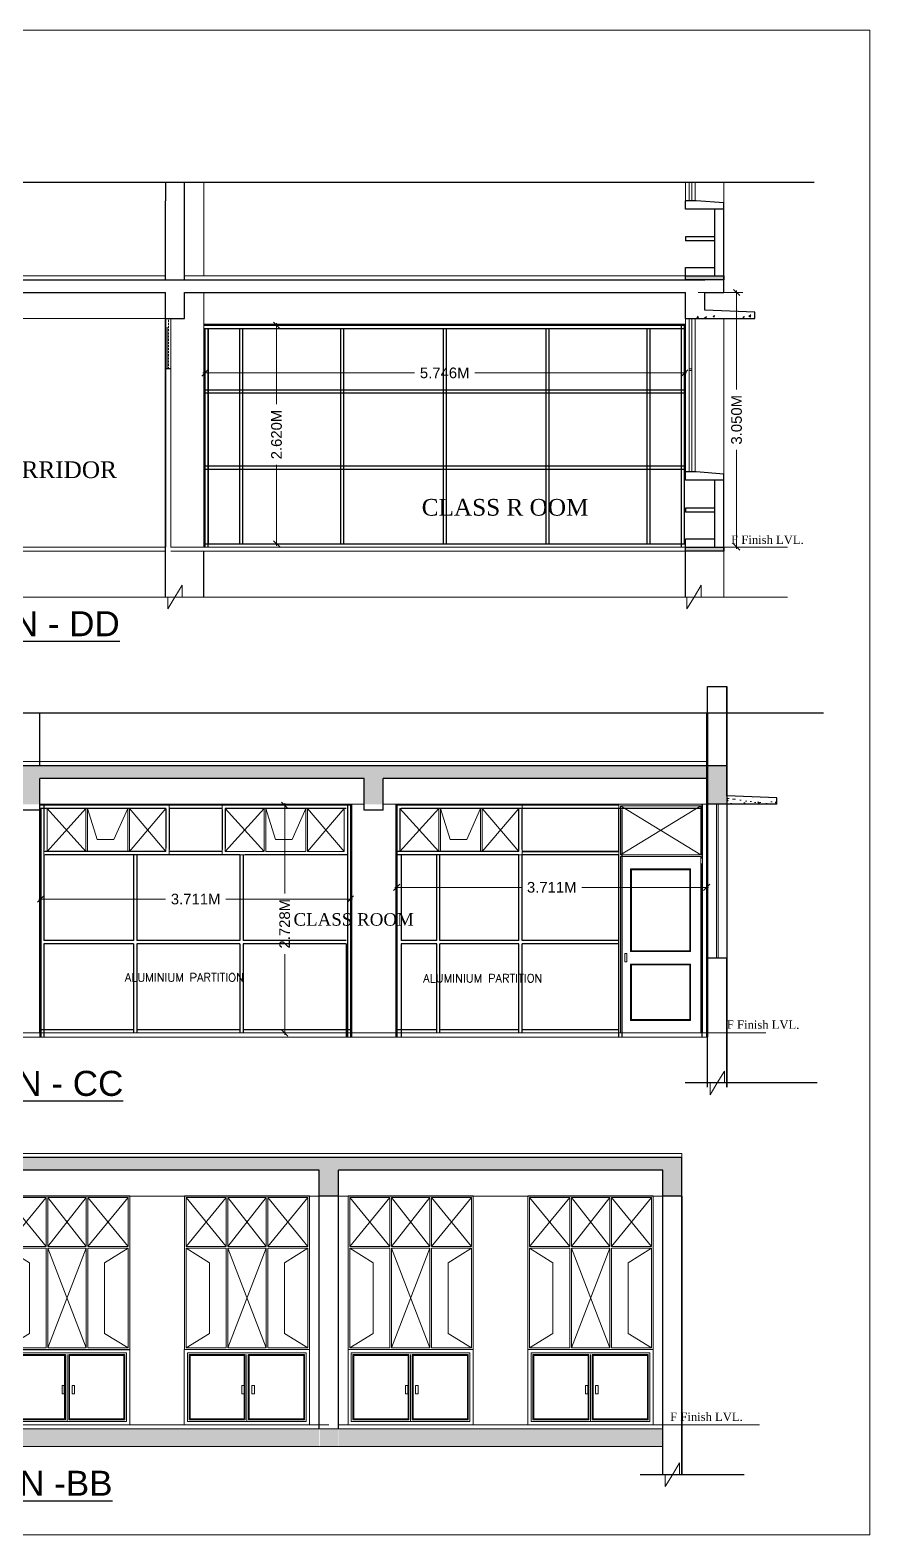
# Model space of a CAD drawing. Header units: metres. Extents: x 1545540 to 2027037, y 435419 to 693806.
# Drawn here: x 1873636 to 1883695, y 472288 to 490317 of the extents above; entities that cross this region are included whole.
import ezdxf

# ---------------------------------------------------------------- set-up
doc = ezdxf.new("R2010")
doc.units = ezdxf.units.M
doc.header["$LTSCALE"] = 1000
doc.header["$PDMODE"] = 35
doc.linetypes.add('DASHED', pattern=[0.75, 0.5, -0.25])
doc.layers.get('Defpoints').update_dxf_attribs({"lineweight": 18})
doc.layers.add('almu. door', color=7, linetype='Continuous', lineweight=13, true_color=0x9ea9ad)
for name, color, linetype, lineweight in [('Aluminium frame', 132, 'Continuous', 25), ('beam l', 10, 'Continuous', 20), ('cb', 253, 'Continuous', 9), ('coloum hatch', 254, 'Continuous', 9), ('Column', 252, 'Continuous', 30), ('dim.1', 6, 'Continuous', 18), ('dimension', 6, 'Continuous', 13), ('elevation', 1, 'Continuous', 13), ('FLOOR FINISH', 10, 'Continuous', 15), ('Hatch', 8, 'Continuous', 13), ('Pool', 140, 'Continuous', 15), ('SLAB', 5, 'Continuous', 30), ('Ventilator', 6, 'DASHED', 18), ('Wall', 7, 'Continuous', 30), ('wall l', 7, 'Continuous', 20), ('Window', 150, 'Continuous', 15), ('Window n door', 150, 'Continuous', 15)]:
    doc.layers.add(name, color=color, linetype=linetype, lineweight=lineweight)
doc.layers.add('text', color=7, linetype='Continuous')
doc.styles.add('dim-stylus bt', font='arial.ttf')
doc.styles.add('L120', font='simplex.shx', dxfattribs={"height": 1})
doc.styles.add('style1', font='')
doc.styles.get('style1').set_extended_font_data('Century Gothic')
doc.dimstyles.new('1      100 (big)', dxfattribs={"dimscale": 75, "dimtxt": 5, "dimasz": 3.5, "dimexe": 1.5, "dimexo": 2, "dimgap": 1, "dimtad": 0, "dimdec": 3, "dimlfac": 0.001, "dimzin": 0, "dimdsep": 46, "dimtxsty": 'dim-stylus bt', "dimblk": 'OBLIQUE', "dimcen": 0, "dimdle": 0.6, "dimclrd": 256, "dimclre": 7, "dimclrt": 256, "dimadec": 0, "dimazin": 0, "dimtfac": 0.7, "dimtdec": 3, "dimtofl": 0, "dimtmove": 1, "dimatfit": 3, "dimldrblk": 'OPEN90', "dimfxl": 0, "dimtolj": 1, "dimtzin": 0, "dimlwd": 15, "dimlwe": 15, "dimarcsym": 0})

# ---------------------------------------------------------------- blocks, each defined once
blk = doc.blocks.new('gjghj')
at = {"layer": 'wall l', "ltscale": 0.05}
for p, q in [((5060.719, -64.222), (5060.719, -64.081)), ((5060.719, -64.081), (5060.804, -64.222)), ((5060.419, -64.222), (5060.719, -64.222)), ((5060.89, -64.364), (5060.804, -64.222)), ((5060.89, -64.222), (5061.19, -64.222)), ((5060.89, -64.222), (5060.89, -64.364))]:
    blk.add_line(p, q, dxfattribs=at)
blk = doc.blocks.new('tytu')
at = {"layer": 'almu. door', "ltscale": 0.05}
for p, q in [((3155.584, -596.056), (3155.584, -595.471)), ((3155.584, -595.471), (3156.544, -595.471)), ((3155.584, -595.471), (3156.544, -596.056)), ((3156.544, -595.471), (3155.584, -596.056)), ((3156.544, -596.056), (3156.544, -595.471)), ((3156.564, -595.451), (3156.564, -597.821)), ((3156.564, -596.056), (3156.564, -595.491)), ((3156.544, -596.056), (3155.584, -596.056)), ((3156.544, -596.076), (3155.584, -596.076)), ((3156.424, -596.226), (3155.704, -596.226)), ((3155.704, -596.226), (3155.714, -596.236)), ((3156.414, -596.236), (3155.714, -596.236)), ((3156.414, -596.236), (3156.424, -596.226)), ((3155.714, -597.206), (3155.704, -597.216)), ((3155.704, -597.216), (3156.424, -597.216)), ((3155.714, -597.206), (3156.414, -597.206)), ((3156.414, -597.206), (3156.424, -597.216)), ((3155.704, -597.366), (3156.424, -597.366)), ((3155.714, -597.376), (3155.704, -597.366)), ((3155.714, -597.376), (3156.414, -597.376)), ((3156.414, -597.376), (3156.424, -597.366)), ((3156.564, -598.19), (3155.564, -598.19)), ((3155.714, -598.031), (3155.704, -598.041)), ((3156.424, -598.041), (3155.704, -598.041)), ((3156.414, -598.031), (3155.714, -598.031)), ((3156.414, -598.031), (3156.424, -598.041))]:
    blk.add_line(p, q, dxfattribs=at)
for points in [[(3156.564, -595.451), (3155.564, -595.451), (3155.564, -598.19)], [(3156.564, -598.19), (3156.564, -596.031)], [(3155.584, -596.076), (3155.584, -598.19)], [(3156.544, -598.19), (3156.544, -596.076)], [(3155.704, -596.226), (3155.704, -597.216)], [(3155.714, -596.236), (3155.714, -597.206)], [(3156.414, -597.206), (3156.414, -596.236)], [(3156.424, -597.216), (3156.424, -596.226)], [(3155.704, -597.366), (3155.704, -598.041)], [(3155.714, -597.376), (3155.714, -598.031)], [(3156.414, -598.031), (3156.414, -597.376)], [(3156.424, -598.041), (3156.424, -597.366)]]:
    blk.add_lwpolyline(points, dxfattribs=at)
blk.add_lwpolyline([(3156.494, -597.241), (3156.469, -597.241), (3156.469, -597.341), (3156.494, -597.341)], close=True, dxfattribs=at)
blk = doc.blocks.new('WS')
at = {"layer": 'Window n door', "ltscale": 0.05}
for p, q in [((4988.993, 75.704), (4989.473, 75.704)), ((4988.993, 75.119), (4988.993, 75.704)), ((4988.993, 75.704), (4989.473, 75.119)), ((4989.473, 75.704), (4988.993, 75.119)), ((4989.473, 75.119), (4989.473, 75.704)), ((4989.493, 75.704), (4989.953, 75.704)), ((4989.493, 75.119), (4989.493, 75.704)), ((4989.493, 75.704), (4989.953, 75.119)), ((4989.953, 75.704), (4989.493, 75.119)), ((4989.953, 75.704), (4989.953, 75.119)), ((4989.973, 75.704), (4990.453, 75.704)), ((4989.973, 75.704), (4989.973, 75.119)), ((4989.973, 75.704), (4990.453, 75.119)), ((4990.453, 75.704), (4989.973, 75.119)), ((4990.453, 75.704), (4990.453, 75.119)), ((4988.993, 75.119), (4989.473, 75.119)), ((4988.993, 75.099), (4989.473, 75.099)), ((4988.993, 73.904), (4988.993, 75.099)), ((4988.993, 75.099), (4989.273, 74.924)), ((4989.473, 73.904), (4989.473, 75.099)), ((4989.493, 75.119), (4989.953, 75.119)), ((4989.493, 75.099), (4989.953, 75.099)), ((4989.493, 73.904), (4989.493, 75.099)), ((4989.493, 75.099), (4989.953, 73.904)), ((4989.953, 75.099), (4989.493, 73.904)), ((4989.953, 75.099), (4989.953, 73.904)), ((4989.973, 75.119), (4990.453, 75.119)), ((4989.973, 75.099), (4990.453, 75.099)), ((4989.973, 75.099), (4989.973, 73.904)), ((4990.453, 75.099), (4990.173, 74.924)), ((4990.453, 75.099), (4990.453, 73.904)), ((4989.273, 74.078), (4989.273, 74.924)), ((4990.173, 74.924), (4990.173, 74.078)), ((4989.273, 74.078), (4988.993, 73.904)), ((4990.173, 74.078), (4990.453, 73.904)), ((4989.473, 73.904), (4988.993, 73.904)), ((4989.953, 73.904), (4989.493, 73.904)), ((4990.453, 73.904), (4989.973, 73.904))]:
    blk.add_line(p, q, dxfattribs=at)
blk.add_lwpolyline([(4988.973, 75.724), (4990.473, 75.724), (4990.473, 73.884), (4988.973, 73.884)], close=True, dxfattribs=at)
blk = doc.blocks.new('cb')
at = {"layer": 'cb', "ltscale": 0.05}
for p, q in [((4993.201, -55.144), (4993.201, -55.914)), ((4993.211, -55.144), (4993.211, -55.924)), ((4993.231, -55.144), (4993.231, -55.944)), ((4993.251, -55.144), (4993.251, -55.924)), ((4993.261, -55.144), (4993.261, -55.914)), ((4993.141, -55.514), (4993.141, -55.614)), ((4993.141, -55.514), (4993.171, -55.514)), ((4993.171, -55.514), (4993.171, -55.614)), ((4993.264, -55.514), (4993.264, -55.614)), ((4993.291, -55.514), (4993.264, -55.514)), ((4993.291, -55.514), (4993.291, -55.614)), ((4993.141, -55.614), (4993.171, -55.614)), ((4993.291, -55.614), (4993.264, -55.614))]:
    blk.add_line(p, q, dxfattribs=at)
for points in [[(4992.48, -55.084), (4993.98, -55.084), (4993.98, -55.984), (4992.48, -55.984)], [(4992.52, -55.124), (4993.941, -55.124), (4993.941, -55.944), (4992.52, -55.944)]]:
    blk.add_lwpolyline(points, close=True, dxfattribs=at)
for points in [[(4993.211, -55.924), (4992.54, -55.924), (4992.54, -55.144), (4993.211, -55.144)], [(4993.201, -55.914), (4992.55, -55.914), (4992.55, -55.154), (4993.201, -55.154)], [(4993.251, -55.144), (4993.921, -55.144), (4993.921, -55.924), (4993.251, -55.924)], [(4993.261, -55.154), (4993.911, -55.154), (4993.911, -55.914), (4993.261, -55.914)]]:
    blk.add_lwpolyline(points, dxfattribs=at)
blk = doc.blocks.new('_Oblique')
at = {"color": 0, "linetype": 'ByBlock', "lineweight": -2}
blk.add_line((-0.5, -0.5), (0.5, 0.5), dxfattribs=at)
blk = doc.blocks.new('*D280')
at = {"layer": 'Defpoints', "color": 0, "ltscale": 50, "transparency": 16777216}
for p in [(1875824, 481030), (1876686, 481030), (1875824, 478302)]:
    blk.add_point(p, dxfattribs=at)
at = {"layer": 'dimension', "color": 7, "lineweight": 15, "ltscale": 50, "transparency": 16777216}
for p, q in [((1875974, 481030), (1876761, 481030)), ((1875974, 478302), (1876761, 478302))]:
    blk.add_line(p, q, dxfattribs=at)
at = {"layer": 'dimension', "lineweight": 15, "ltscale": 50, "transparency": 16777216}
for p, q in [((1876686, 481053), (1876686, 479972)), ((1876686, 478280), (1876686, 479247))]:
    blk.add_line(p, q, dxfattribs=at)
at = {"layer": 'dimension', "lineweight": 15, "ltscale": 50, "transparency": 16777216, "xscale": 75, "yscale": 75, "zscale": 75}
for p, rotation in [((1876686, 481030), 90), ((1876686, 478302), 270)]:
    blk.add_blockref('_Oblique', p, dxfattribs=dict(at, rotation=rotation))
at = {"layer": 'dimension', "ltscale": 50, "transparency": 16777216, "insert": (1876686, 479610), "char_height": 127.5, "attachment_point": 5, "rotation": 90, "style": 'dim-stylus bt'}
blk.add_mtext('\\A1;2.728M', dxfattribs=at)
blk = doc.blocks.new('_Open90')
at = {"color": 0, "linetype": 'ByBlock', "lineweight": -2}
for p, q in [((0, 0), (-1, 0)), ((-0.5, 0.5), (0, 0)), ((0, 0), (-0.5, -0.5))]:
    blk.add_line(p, q, dxfattribs=at)
blk = doc.blocks.new('*D281')
at = {"layer": 'Defpoints', "color": 0, "ltscale": 50, "transparency": 16777216}
for p in [(1873763, 479905), (1873763, 479647), (1877474, 479647)]:
    blk.add_point(p, dxfattribs=at)
at = {"layer": 'dimension', "color": 7, "lineweight": 15, "ltscale": 50, "transparency": 16777216}
for p, q in [((1873763, 479797), (1873763, 479980)), ((1877474, 479797), (1877474, 479980))]:
    blk.add_line(p, q, dxfattribs=at)
at = {"layer": 'dimension', "lineweight": 15, "ltscale": 50, "transparency": 16777216}
for p, q in [((1873741, 479905), (1875257, 479905)), ((1877497, 479905), (1875980, 479905))]:
    blk.add_line(p, q, dxfattribs=at)
at = {"layer": 'dimension', "lineweight": 15, "ltscale": 50, "transparency": 16777216, "xscale": 75, "yscale": 75, "zscale": 75, "rotation": 180}
blk.add_blockref('_Oblique', (1873763, 479905), dxfattribs=at)
at = {"layer": 'dimension', "lineweight": 15, "ltscale": 50, "transparency": 16777216, "xscale": 75, "yscale": 75, "zscale": 75}
blk.add_blockref('_Oblique', (1877474, 479905), dxfattribs=at)
at = {"layer": 'dimension', "ltscale": 50, "transparency": 16777216, "insert": (1875619, 479905), "char_height": 127.5, "attachment_point": 5, "style": 'dim-stylus bt'}
blk.add_mtext('\\A1;3.711M', dxfattribs=at)
blk = doc.blocks.new('*D286')
at = {"layer": 'Defpoints', "color": 0, "ltscale": 50, "transparency": 16777216}
for p in [(1878028, 480109), (1878028, 480046), (1881739, 480109)]:
    blk.add_point(p, dxfattribs=at)
at = {"layer": 'dimension', "lineweight": 15, "ltscale": 50, "transparency": 16777216}
for p, q in [((1878006, 480046), (1879522, 480046)), ((1881762, 480046), (1880245, 480046))]:
    blk.add_line(p, q, dxfattribs=at)
at = {"layer": 'dimension', "color": 7, "lineweight": 15, "ltscale": 50, "transparency": 16777216}
for p, q in [((1878028, 479959), (1878028, 479971)), ((1881739, 479959), (1881739, 479971))]:
    blk.add_line(p, q, dxfattribs=at)
at = {"layer": 'dimension', "lineweight": 15, "ltscale": 50, "transparency": 16777216, "xscale": 75, "yscale": 75, "zscale": 75, "rotation": 180}
blk.add_blockref('_Oblique', (1878028, 480046), dxfattribs=at)
at = {"layer": 'dimension', "lineweight": 15, "ltscale": 50, "transparency": 16777216, "xscale": 75, "yscale": 75, "zscale": 75}
blk.add_blockref('_Oblique', (1881739, 480046), dxfattribs=at)
at = {"layer": 'dimension', "ltscale": 50, "transparency": 16777216, "insert": (1879884, 480046), "char_height": 127.5, "attachment_point": 5, "style": 'dim-stylus bt'}
blk.add_mtext('\\A1;3.711M', dxfattribs=at)
blk = doc.blocks.new('*D273')
at = {"layer": 'Defpoints', "color": 0, "ltscale": 50, "transparency": 16777216}
for p in [(1876588, 486781), (1877421, 486781), (1877354, 484162)]:
    blk.add_point(p, dxfattribs=at)
at = {"layer": 'dimension', "lineweight": 15, "ltscale": 50, "transparency": 16777216}
for p, q in [((1876588, 486804), (1876588, 485834)), ((1876588, 484139), (1876588, 485109))]:
    blk.add_line(p, q, dxfattribs=at)
at = {"layer": 'dimension', "color": 7, "lineweight": 15, "ltscale": 50, "transparency": 16777216}
for p, q in [((1877271, 486781), (1876513, 486781)), ((1877204, 484162), (1876513, 484162))]:
    blk.add_line(p, q, dxfattribs=at)
at = {"layer": 'dimension', "lineweight": 15, "ltscale": 50, "transparency": 16777216, "xscale": 75, "yscale": 75, "zscale": 75}
for p, rotation in [((1876588, 486781), 90), ((1876588, 484162), 270)]:
    blk.add_blockref('_Oblique', p, dxfattribs=dict(at, rotation=rotation))
at = {"layer": 'dimension', "ltscale": 50, "transparency": 16777216, "insert": (1876588, 485471), "char_height": 127.5, "attachment_point": 5, "rotation": 90, "style": 'dim-stylus bt'}
blk.add_mtext('\\A1;2.620M', dxfattribs=at)
blk = doc.blocks.new('*D276')
at = {"layer": 'Defpoints', "color": 0, "ltscale": 50, "transparency": 16777216}
for p in [(1875729, 486743), (1881475, 486743), (1875729, 486209)]:
    blk.add_point(p, dxfattribs=at)
at = {"layer": 'dimension', "color": 7, "lineweight": 15, "ltscale": 50, "transparency": 16777216}
for p, q in [((1875729, 486593), (1875729, 486134)), ((1881475, 486593), (1881475, 486134))]:
    blk.add_line(p, q, dxfattribs=at)
at = {"layer": 'dimension', "lineweight": 15, "ltscale": 50, "transparency": 16777216}
for p, q in [((1875706, 486209), (1878240, 486209)), ((1881497, 486209), (1878963, 486209))]:
    blk.add_line(p, q, dxfattribs=at)
at = {"layer": 'dimension', "lineweight": 15, "ltscale": 50, "transparency": 16777216, "xscale": 75, "yscale": 75, "zscale": 75, "rotation": 180}
blk.add_blockref('_Oblique', (1875729, 486209), dxfattribs=at)
at = {"layer": 'dimension', "lineweight": 15, "ltscale": 50, "transparency": 16777216, "xscale": 75, "yscale": 75, "zscale": 75}
blk.add_blockref('_Oblique', (1881475, 486209), dxfattribs=at)
at = {"layer": 'dimension', "ltscale": 50, "transparency": 16777216, "insert": (1878602, 486209), "char_height": 127.5, "attachment_point": 5, "style": 'dim-stylus bt'}
blk.add_mtext('\\A1;5.746M', dxfattribs=at)
blk = doc.blocks.new('*D277')
at = {"layer": 'Defpoints', "color": 0, "ltscale": 50, "transparency": 16777216}
for p in [(1881487, 487173), (1881487, 484123), (1882098, 484123)]:
    blk.add_point(p, dxfattribs=at)
at = {"layer": 'dimension', "color": 7, "lineweight": 15, "ltscale": 50, "transparency": 16777216}
for p, q in [((1881637, 487173), (1882173, 487173)), ((1881637, 484123), (1882173, 484123))]:
    blk.add_line(p, q, dxfattribs=at)
at = {"layer": 'dimension', "lineweight": 15, "ltscale": 50, "transparency": 16777216}
for p, q in [((1882098, 487196), (1882098, 486010)), ((1882098, 484101), (1882098, 485287))]:
    blk.add_line(p, q, dxfattribs=at)
at = {"layer": 'dimension', "lineweight": 15, "ltscale": 50, "transparency": 16777216, "xscale": 75, "yscale": 75, "zscale": 75}
for p, rotation in [((1882098, 487173), 90), ((1882098, 484123), 270)]:
    blk.add_blockref('_Oblique', p, dxfattribs=dict(at, rotation=rotation))
at = {"layer": 'dimension', "ltscale": 50, "transparency": 16777216, "insert": (1882098, 485648), "char_height": 127.5, "attachment_point": 5, "rotation": 90, "style": 'dim-stylus bt'}
blk.add_mtext('\\A1;3.050M', dxfattribs=at)
blk = doc.blocks.new('jtyjty')
at = {"layer": 'Ventilator'}
for p, q in [((4991.293, 71.28), (4991.757, 71.28)), ((4991.293, 70.763), (4991.293, 71.28)), ((4991.757, 71.28), (4991.293, 70.763)), ((4991.757, 70.763), (4991.293, 71.28)), ((4991.757, 70.763), (4991.757, 71.28)), ((4991.777, 71.28), (4992.259, 71.28)), ((4991.777, 70.763), (4991.777, 71.28)), ((4991.777, 71.28), (4991.894, 70.908)), ((4992.259, 71.28), (4992.094, 70.908)), ((4992.259, 71.28), (4992.259, 70.763)), ((4992.279, 71.28), (4992.717, 71.28)), ((4992.279, 71.28), (4992.279, 70.763)), ((4992.279, 71.28), (4992.717, 70.763)), ((4992.717, 71.28), (4992.279, 70.763)), ((4992.717, 71.28), (4992.717, 70.763)), ((4992.094, 70.908), (4991.894, 70.908)), ((4991.757, 70.763), (4991.293, 70.763)), ((4992.259, 70.763), (4991.777, 70.763)), ((4992.717, 70.763), (4992.279, 70.763))]:
    blk.add_line(p, q, dxfattribs=at)
blk.add_lwpolyline([(4991.753, 70.725), (4991.255, 70.725), (4991.255, 71.318), (4992.755, 71.318), (4992.755, 70.725)], close=True, dxfattribs=at)

msp = doc.modelspace()

# ---------------------------------------------------------------- hatches: boundary and pattern name
at = {"layer": 'Hatch', "ltscale": 0.05}
h = msp.add_hatch(dxfattribs=at)
h.set_pattern_fill('AR-CONC', color=256, scale=30, style=0)
h.set_pattern_definition([(130, (5952236.23, 469679.38), (-215.178055, -18.8256405), [22.5, -247.5]), (185, (5952236.23, 469679.38), (41.6254, 225.65764), [18, -198]), (79.5486, (5952218.3, 469677.81), (-173.552815, 206.831863), [19.122057, -210.342634]), (133.8158, (5952236.23, 469739.38), (-320.172315, -49.655704), [33.75, -371.25]), (83.3644, (5952209.55, 469735.25), (-280.398812, 292.235361), [28.683086, -315.5139]), (188.8158, (5952236.23, 469739.4), (-280.398584, 292.23558), [27, -297]), (159, (5952206.23, 469724.38), (-179.072116, -120.785667), [22.5, -247.5]), (214, (5952206.23, 469724.38), (-72.9946, 217.545014), [18, -198]), (108.5486, (5952191.3, 469714.32), (-252.066789, 96.759149), [19.122057, -210.342634]), (142.5, (5952236.23, 469679.38), (-3.6479566, 99.8681561), [0, -195.6, 0, -201, 0, -198.75]), (172.5, (5952236.23, 469679.38), (-78.9208612, 118.3235136), [0, -114.6, 0, -191.1, 0, -75.75]), (212.5, (5952303.13, 469679.38), (-160.1467309, -6.7664615), [0, -75, 0, -234, 0, -310.5]), (222.5, (5952333.13, 469679.38), (-174.955851, 30.0314947), [0, -97.5, 0, -155.4, 0, -220.5])])
h.paths.add_polyline_path([(1881981.3859, 481502.0266), (1881981.3859, 481042.0266), (1881751.3859, 481042.0266), (1881751.3859, 481352.0266), (1877866.3859, 481352.0266), (1877866.3859, 481042.0266), (1877636.3859, 481042.0266), (1877636.3859, 481352.0266), (1873751.3859, 481352.0266), (1873751.3859, 481042.0266), (1873521.3859, 481042.0266), (1873521.3859, 481352.0266), (1869636.3859, 481352.0266), (1869636.3859, 481042.0266), (1869406.3859, 481042.0266), (1869406.3859, 481352.0266), (1865522.2841, 481352.0266), (1865522.2841, 481042.0266), (1865292.2841, 481042.0266), (1865292.2841, 481502.0266)])
h = msp.add_hatch(dxfattribs=at)
h.set_pattern_fill('AR-CONC', color=256, scale=30, style=0)
h.set_pattern_definition([(130, (6744079.14, 769772.97), (-215.178055, -18.8256405), [22.5, -247.5]), (185, (6744079.14, 769772.97), (41.6254, 225.65764), [18, -198]), (79.5486, (6744061.21, 769771.4), (-173.5528145, 206.831863), [19.122057, -210.342634]), (133.8158, (6744079.14, 769832.97), (-320.172315, -49.655704), [33.75, -371.25]), (83.3644, (6744052.46, 769828.84), (-280.398812, 292.235361), [28.683086, -315.5139]), (188.8158, (6744079.14, 769832.97), (-280.398584, 292.23558), [27, -297]), (159, (6744049.14, 769817.97), (-179.0721156, -120.785667), [22.5, -247.5]), (214, (6744049.14, 769817.97), (-72.9946, 217.545014), [18, -198]), (108.5486, (6744034.22, 769807.9), (-252.066789, 96.759149), [19.122057, -210.342634]), (142.5, (6744079.14, 769772.97), (-3.6479566, 99.8681561), [0, -195.6, 0, -201, 0, -198.75]), (172.5, (6744079.14, 769772.97), (-78.9208612, 118.3235136), [0, -114.6, 0, -191.1, 0, -75.75]), (212.5, (6744146.04, 769772.97), (-160.1467309, -6.7664615), [0, -75, 0, -234, 0, -310.5]), (222.5, (6744176.04, 769772.97), (-174.955851, 30.0314947), [0, -97.5, 0, -155.4, 0, -220.5])])
edge = h.paths.add_edge_path()
edge.add_line((1882581.3859, 481117.1675), (1881981.3859, 481142.1674))
edge.add_line((1882581.3859, 481042.1675), (1882581.3859, 481117.1675))
edge.add_line((1882581.3859, 481042.1674), (1881981.3859, 481042.1674))
h = msp.add_hatch(dxfattribs=at)
h.set_pattern_fill('AR-CONC', color=256, scale=30, style=0)
h.set_pattern_definition([(130, (4924594.56, 1059853.86), (-215.178055, -18.82564), [22.5, -247.5]), (185, (4924594.56, 1059853.86), (41.6254, 225.65764), [18, -198]), (79.5486, (4924576.62, 1059852.3), (-173.552815, 206.831863), [19.122057, -210.342634]), (133.8158, (4924594.56, 1059913.86), (-320.172315, -49.655704), [33.75, -371.25]), (83.3644, (4924567.87, 1059909.73), (-280.398812, 292.23536), [28.683086, -315.5139]), (188.8158, (4924594.56, 1059913.86), (-280.398584, 292.23558), [27, -297]), (159, (4924564.56, 1059898.86), (-179.072116, -120.785667), [22.5, -247.5]), (214, (4924564.56, 1059898.86), (-72.9946, 217.545014), [18, -198]), (108.5486, (4924549.63, 1059888.8), (-252.066789, 96.759149), [19.122057, -210.342634]), (142.5, (4924594.555, 1059853.86), (-3.6479566, 99.8681561), [0, -195.6, 0, -201, 0, -198.75]), (172.5, (4924594.56, 1059853.86), (-78.9208612, 118.3235136), [0, -114.6, 0, -191.1, 0, -75.75]), (212.5, (4924661.455, 1059853.86), (-160.1467309, -6.7664615), [0, -75, 0, -234, 0, -310.5]), (222.5, (4924691.46, 1059853.86), (-174.955851, 30.031495), [0, -97.5, 0, -155.4, 0, -220.5])])
h.paths.add_polyline_path([(1873214.3371, 476658.0592), (1873214.3371, 476348.0592), (1872984.3371, 476348.0592), (1872984.3371, 476658.0592), (1869099.3371, 476658.0592), (1869099.3371, 476348.0592), (1868869.3371, 476348.0592), (1868869.3371, 476658.0592), (1864985.2353, 476658.0592), (1864985.2353, 476348.0592), (1864755.2353, 476348.0592), (1864755.2353, 476808.0592), (1881444.3371, 476808.0592), (1881444.3371, 476348.0592), (1881214.3371, 476348.0592), (1881214.3371, 476658.0592), (1877329.3371, 476658.0592), (1877329.3371, 476348.0592), (1877099.3371, 476348.0592), (1877099.3371, 476658.0592)])
at = {"layer": 'Wall', "ltscale": 0.05}
for points in [[(1881486.8533, 487323.1389), (1881486.8533, 487373.1389), (1881946.8533, 487373.1389), (1881946.8533, 487323.1389)], [(1881486.8533, 484073.4173), (1881486.8533, 484123.4173), (1881946.8533, 484123.4173), (1881946.8533, 484073.4173)]]:
    msp.add_hatch(color=256, dxfattribs=at).paths.add_polyline_path(points)
at = {"layer": 'wall l', "ltscale": 0.05}
h = msp.add_hatch(dxfattribs=at)
h.set_pattern_fill('EARTH', color=256, scale=750, angle=45, style=0)
h.set_pattern_definition([(135, (5994456.18, 553083.39), (-3e-14, 265.165043), [187.5, -187.5]), (135, (5994505.9, 553133.1), (-3e-14, 265.165043), [187.5, -187.5]), (135, (5994555.61, 553182.83), (-3e-14, 265.165043), [187.5, -187.5]), (45, (5994555.61, 553215.97), (265.165043, 6e-14), [187.5, -187.5]), (45, (5994505.9, 553265.69), (265.165043, 6e-14), [187.5, -187.5]), (45, (5994456.18, 553315.4), (265.165043, 6e-14), [187.5, -187.5])])
h.paths.add_polyline_path([(1872995.2654, 473558.408), (1873214.3371, 473558.408), (1873214.3371, 473344.9818), (1872995.2654, 473344.9818)])
h.paths.add_polyline_path([(1877107.5395, 473558.408), (1877331.0278, 473558.408), (1877331.0278, 473341.5299), (1877107.5395, 473341.5299)])
h.paths.add_polyline_path([(1872984.3371, 473558.408), (1872984.3371, 473344.2038), (1864985.2353, 473344.2038), (1864985.2353, 473558.408)])
h.paths.add_polyline_path([(1877099.3371, 473558.408), (1877099.3371, 473344.2038), (1873214.3371, 473344.2038), (1873214.3371, 473558.408)])
h.paths.add_polyline_path([(1881214.3371, 473558.408), (1881214.3371, 473344.2038), (1877329.3371, 473344.2038), (1877329.3371, 473558.408)])

# ---------------------------------------------------------------- linework, layer by layer
at = {"layer": 'Aluminium frame', "ltscale": 0.05}
for p, q in [((1883027.3408, 488492.4484), (1864602.5919, 488492.4484)), ((1875716.8533, 486743.0389), (1881486.8533, 486743.0389)), ((1875728.8533, 486743.0389), (1875728.8533, 484123.4173)), ((1875766.9533, 486743.0389), (1875766.9533, 484123.4173)), ((1875767.1334, 486743.0389), (1875767.1334, 484161.5173)), ((1876143.8533, 486743.0389), (1876143.8533, 484161.5173)), ((1876181.8533, 486743.0389), (1876181.8533, 484161.5173)), ((1877353.8533, 486743.0389), (1877353.8533, 484161.5173)), ((1877391.8533, 486743.0389), (1877391.8533, 484161.5173)), ((1878582.8533, 486743.0389), (1878582.8533, 484161.5173)), ((1878620.8533, 486743.0389), (1878620.8533, 484161.5173)), ((1879811.8533, 486743.0389), (1879811.8533, 484161.5173)), ((1879849.8533, 486743.0389), (1879849.8533, 484161.5173)), ((1881021.8533, 486743.0389), (1881021.8533, 484161.5173)), ((1881059.8533, 486743.0389), (1881059.8533, 484161.5173)), ((1881436.7533, 484123.4173), (1881436.7533, 486781.1389)), ((1881474.8533, 484161.5173), (1881474.8533, 486781.1389)), ((1875728.8533, 486008.6173), (1881486.8533, 486008.6173)), ((1875728.8533, 485970.4173), (1881486.8533, 485970.4173)), ((1875728.8533, 485094.6173), (1881486.8533, 485094.6173)), ((1875728.8533, 485056.4173), (1881486.8533, 485056.4173)), ((1875728.8533, 484161.5173), (1881486.8533, 484161.5173)), ((1873801.3859, 481042.0266), (1873801.3859, 480500.5266)), ((1878017.3859, 481042.0266), (1878017.3859, 480500.5266)), ((1880687.8859, 481030.0266), (1879528.3859, 481030.0266)), ((1881687.8859, 480393.5266), (1881687.8859, 481042.0266)), ((1875263.3859, 480992.0266), (1873751.3859, 480992.0266)), ((1875263.3859, 480992.0266), (1875263.3859, 480514.0266)), ((1875936.3859, 480992.0266), (1875301.3859, 480992.0266)), ((1875301.3859, 480992.0266), (1875301.3859, 480500.5266)), ((1875936.3859, 480978.5266), (1875936.3859, 480500.5266)), ((1877422.8859, 480992.0266), (1875974.3859, 480992.0266)), ((1875974.3859, 480992.0266), (1875974.3859, 480514.0266)), ((1877436.3859, 480978.5266), (1877436.3859, 480500.5266)), ((1877486.3859, 480978.5266), (1877485.3859, 480978.5266)), ((1878017.3859, 480978.5266), (1878016.3859, 480978.5266)), ((1878066.3859, 480978.5266), (1878066.3859, 480500.5266)), ((1879528.3859, 480992.0266), (1878079.8859, 480992.0266)), ((1879490.3859, 480500.5266), (1879490.3859, 480978.5266)), ((1880687.8859, 480992.0266), (1879528.3859, 480992.0266)), ((1879528.3859, 480500.5266), (1879528.3859, 480978.5266)), ((1881687.8859, 480992.0266), (1880687.8859, 480992.0266)), ((1880687.8859, 480475.0266), (1880687.8859, 480992.0266)), ((1880725.8859, 480330.0266), (1880725.8859, 480978.5266)), ((1875263.3859, 480475.0266), (1873801.3859, 480475.0266)), ((1875747.386, 480475.0266), (1875301.3859, 480475.0266)), ((1875747.3859, 480475.0266), (1875301.3859, 480475.0266)), ((1875936.3859, 480475.0266), (1875301.3859, 480475.0266)), ((1879490.3859, 480475.0266), (1878016.3859, 480475.0266)), ((1879490.3859, 480475.0266), (1878016.3859, 480475.0266)), ((1879490.3859, 480475.0266), (1878079.895, 480475.0266)), ((1880687.8859, 480475.0266), (1879528.3859, 480475.0266)), ((1879528.3859, 480475.0266), (1880687.8859, 480475.0266)), ((1879528.3859, 480475.0266), (1880687.8859, 480475.0266)), ((1873801.3859, 480437.0266), (1873801.3859, 479407.701)), ((1874875.8859, 480437.0266), (1873814.8859, 480437.0266)), ((1875332.2841, 480437.0266), (1873814.8859, 480437.0266)), ((1874875.8859, 480437.0266), (1873814.8859, 480437.0266)), ((1874875.8859, 480437.0266), (1874875.8859, 479407.701)), ((1874913.8859, 480437.0266), (1874913.8859, 479407.701)), ((1876149.3859, 480437.0266), (1874939.3859, 480437.0266)), ((1876149.3859, 480437.0266), (1874939.3859, 480437.0266)), ((1876149.3859, 480437.0266), (1876149.3859, 479407.701)), ((1876187.3859, 480437.0266), (1876187.3859, 479407.701)), ((1877436.3859, 480437.0266), (1876212.8859, 480437.0266)), ((1877436.3859, 480437.0266), (1876212.8859, 480437.0266)), ((1877436.3859, 480437.0266), (1877436.3859, 479433.251)), ((1877486.3859, 480417.0266), (1877485.3859, 480417.0266)), ((1878017.3859, 480460.5266), (1878016.3859, 480460.5266)), ((1879490.3859, 480437.0266), (1878016.3859, 480437.0266)), ((1878017.3859, 480397.0266), (1878016.3859, 480397.0266)), ((1878079.8859, 480437.0266), (1878079.8859, 479407.701)), ((1878506.3859, 480437.0266), (1878079.8859, 480437.0266)), ((1878506.3859, 479407.701), (1878506.3859, 480437.0266)), ((1878544.3859, 479407.701), (1878544.3859, 480437.0266)), ((1879490.3859, 479407.701), (1879490.3859, 480437.0266)), ((1879490.3859, 479407.701), (1879490.3859, 480437.0266)), ((1879528.3859, 479407.701), (1879528.3859, 480437.0266)), ((1879528.3859, 479407.701), (1879528.3859, 480437.0266)), ((1880687.8859, 480437.0266), (1879528.3859, 480437.0266)), ((1880687.8859, 478252.3754), (1880687.8859, 480437.0266)), ((1880687.895, 480413.5266), (1880687.8859, 480413.5266)), ((1880725.8859, 478252.3754), (1880725.8859, 480330.0266)), ((1881687.8859, 478252.3754), (1881687.8859, 480330.0266)), ((1874875.8859, 479407.701), (1873801.3859, 479407.701)), ((1876149.3859, 479407.701), (1874913.8859, 479407.701)), ((1877422.8859, 479407.701), (1876187.3859, 479407.701)), ((1878506.3859, 479407.701), (1878079.8859, 479407.701)), ((1879490.3859, 479407.701), (1878544.3859, 479407.701)), ((1880687.8859, 479407.701), (1879528.3859, 479407.701)), ((1874875.8859, 479369.701), (1873801.3859, 479369.701)), ((1873801.3859, 479369.701), (1873801.3859, 478252.3754)), ((1874875.8859, 479369.751), (1874875.8859, 478302.3754)), ((1876149.3859, 479369.751), (1874913.8859, 479369.751)), ((1874913.8859, 479369.751), (1874913.8859, 478302.3754)), ((1876149.3859, 479369.751), (1876149.3859, 478302.3754)), ((1877422.8859, 479369.751), (1876187.3859, 479369.751)), ((1876187.3859, 479369.751), (1876187.3859, 478302.3754)), ((1877422.8859, 479369.751), (1877422.8859, 478252.3754)), ((1878506.3859, 479369.701), (1878079.8859, 479369.701)), ((1878079.8859, 479369.651), (1878079.8859, 478252.3754)), ((1878506.3859, 478302.3754), (1878506.3859, 479369.651)), ((1879490.3859, 479369.701), (1878544.3859, 479369.701)), ((1878544.3859, 478302.3754), (1878544.3859, 479369.701)), ((1879490.3859, 478302.3754), (1879490.3859, 479369.701)), ((1880687.8859, 479369.701), (1879528.3859, 479369.701)), ((1879528.3859, 478302.3754), (1879528.3859, 479369.701)), ((1874875.8859, 478340.3754), (1873751.3859, 478340.3754)), ((1876149.3859, 478340.3754), (1874913.8859, 478340.3754)), ((1877486.3859, 478340.3754), (1876187.3859, 478340.3754)), ((1878506.3859, 478340.3754), (1878016.3859, 478340.3754)), ((1879490.3859, 478340.3754), (1878544.3859, 478340.3754)), ((1880687.8859, 478340.3754), (1879528.3859, 478340.3754))]:
    msp.add_line(p, q, dxfattribs=at)
at = {"layer": 'beam l', "ltscale": 0.05}
for p, q in [((1877636.3859, 481042.0266), (1873751.3859, 481042.0266)), ((1877486.3859, 481030.0266), (1873751.3859, 481030.0266)), ((1881751.3859, 481042.0266), (1877866.3859, 481042.0266)), ((1877099.3371, 476348.0592), (1873214.3371, 476348.0592)), ((1881214.3371, 476348.0592), (1877329.3371, 476348.0592))]:
    msp.add_line(p, q, dxfattribs=at)
at = {"layer": 'coloum hatch', "ltscale": 0.05}
for p, q in [((1875716.8533, 487373.1389), (1875716.8533, 488492.4484)), ((1881946.8533, 487323.1389), (1881946.8533, 488492.4484)), ((1875716.8533, 487173.1389), (1875716.8533, 484123.4173)), ((1881946.8533, 483523.0458), (1881946.8533, 486863.1389)), ((1877099.3371, 476858.0592), (1877099.3371, 476858.0799)), ((1877099.3371, 476808.0592), (1877099.3371, 476809.3296))]:
    msp.add_line(p, q, dxfattribs=at)
at = {"layer": 'Column', "ltscale": 0.05}
for p, q in [((1875716.8533, 487322.5821), (1875716.8533, 487323.1389)), ((1873751.3859, 481502.0266), (1873751.3859, 482134.2492)), ((1877486.3859, 478302.3754), (1877486.3859, 481042.0266)), ((1873751.3859, 478302.3754), (1873751.3859, 480972.0266))]:
    msp.add_line(p, q, dxfattribs=at)
at = {"layer": 'Defpoints', "ltscale": 0.05}
msp.add_lwpolyline([(1862619.8531, 490316.8025), (1883694.8719, 490316.8025), (1883694.8719, 472287.7581), (1862619.8531, 472287.7581)], close=True, dxfattribs=at)
at = {"layer": 'dim.1', "ltscale": 0.05}
msp.add_line((1864985.2353, 473346.9923), (1881214.3371, 473346.9923), dxfattribs=at)
at = {"layer": 'elevation', "ltscale": 0.05}
for p, q in [((1871906.8533, 486863.1389), (1875256.8533, 486863.1389)), ((1875716.8533, 486793.1389), (1881486.8533, 486793.1389)), ((1882706.9318, 483523.4173), (1863751.1706, 483523.4173)), ((1881751.3859, 481552.0266), (1864597.95, 481552.0266)), ((1881214.3371, 476858.0592), (1865024.3371, 476858.0592)), ((1881444.3371, 476808.0592), (1881444.3371, 476858.0592))]:
    msp.add_line(p, q, dxfattribs=at)
at = {"layer": 'FLOOR FINISH', "ltscale": 0.05}
for p, q in [((1865676.8533, 487373.1389), (1875256.8533, 487373.1389)), ((1870776.8533, 487373.1389), (1875256.8533, 487373.1389)), ((1875486.8533, 487373.1389), (1881486.8533, 487373.1389)), ((1875486.8533, 487373.1389), (1881486.8533, 487373.1389)), ((1865676.8533, 484123.4173), (1875256.8533, 484123.4173)), ((1875320.2535, 484123.4173), (1882706.9318, 484123.4173)), ((1881751.3859, 481552.0266), (1864597.95, 481552.0266)), ((1882446.546, 478302.3754), (1865021.3859, 478302.3754)), ((1877099.3371, 476858.0592), (1873214.3371, 476858.0592)), ((1881444.3371, 476858.0592), (1877329.3371, 476858.0592)), ((1877214.3371, 473608.408), (1873080.3371, 473608.408)), ((1882371.428, 473608.408), (1877329.3371, 473608.408))]:
    msp.add_line(p, q, dxfattribs=at)
at = {"layer": 'Hatch', "ltscale": 0.05}
for p, q in [((1881641.0016, 486868.1723), (1881623.3323, 486871.6069)), ((1881623.7478, 486868.5695), (1881632.2655, 486885.6897)), ((1881641.001, 486868.1714), (1881631.8494, 486888.7262)), ((1881720.8248, 486863.1389), (1881712.7429, 486869.0506)), ((1881713.7094, 486866.4854), (1881736.1993, 486884.2879)), ((1881734.7422, 486863.1389), (1881735.2324, 486886.8522)), ((1881830.6488, 486876.53), (1881816.86, 486888.1002)), ((1881817.2626, 486885.0708), (1881833.0124, 486895.915)), ((1881830.6475, 486876.5301), (1881832.6085, 486898.9445)), ((1882185.1121, 486867.8183), (1882171.3233, 486879.3885)), ((1882171.7258, 486876.3594), (1882187.4756, 486887.2036)), ((1882185.1107, 486867.8184), (1882187.0717, 486890.2328)), ((1882265.921, 486875.4555), (1882244.1287, 486891.3958)), ((1882245.0952, 486888.831), (1882267.585, 486906.6335)), ((1882265.9207, 486875.4546), (1882266.6182, 486909.1974))]:
    msp.add_line(p, q, dxfattribs=at)
at = {"layer": 'Pool', "ltscale": 0.05}
for p, q in [((1881530.5826, 488272.8605), (1881530.5826, 488492.4484)), ((1881563.8369, 488272.8605), (1881563.8369, 488492.4484)), ((1881530.5826, 485023.1389), (1881530.5826, 486863.1389)), ((1881563.8369, 485023.1389), (1881563.8369, 486863.1389)), ((1881530.5826, 486258.1389), (1881563.8369, 486258.1389)), ((1881530.5826, 486238.1389), (1881563.8369, 486238.1389)), ((1881855.9412, 479202.3754), (1881855.9412, 481042.0266)), ((1881876.8306, 479202.3754), (1881876.8306, 481042.0266))]:
    msp.add_line(p, q, dxfattribs=at)
at = {"layer": 'SLAB', "ltscale": 0.05}
for p, q in [((1865676.8533, 487323.1389), (1881716.8533, 487323.1389)), ((1871906.8533, 487173.1389), (1875256.8533, 487173.1389)), ((1875256.8533, 486863.1389), (1875256.8533, 487173.1389)), ((1875486.8533, 487173.1389), (1881486.8533, 487173.1389)), ((1875486.8533, 486863.1389), (1875486.8533, 487173.1389)), ((1881486.8533, 486863.1389), (1881486.8533, 487173.1389)), ((1881716.8533, 486963.1389), (1881716.8533, 487173.1389)), ((1881716.8533, 487173.1389), (1881946.8533, 487173.1389)), ((1881946.8533, 487173.1389), (1881946.8533, 487323.1389)), ((1875256.8533, 486863.1389), (1875486.8533, 486863.1389)), ((1881486.8533, 486863.1389), (1881716.8533, 486863.1389)), ((1882316.8533, 486938.1389), (1881716.8533, 486963.1389)), ((1881716.8533, 486863.1389), (1882316.8533, 486863.1389)), ((1882316.8533, 486863.1389), (1882316.8533, 486938.1389)), ((1875716.8533, 486781.1389), (1881486.8533, 486781.1389)), ((1881981.3859, 481502.0266), (1865292.2841, 481502.0266)), ((1881981.3859, 481142.1674), (1881981.3859, 481502.0266)), ((1877636.3859, 481352.0266), (1873751.3859, 481352.0266)), ((1873751.3859, 480972.0266), (1873751.3859, 481352.0266)), ((1877636.3859, 480972.0266), (1877636.3859, 481352.0266)), ((1881751.3859, 481352.0266), (1877866.3859, 481352.0266)), ((1877866.3859, 480972.0266), (1877866.3859, 481352.0266)), ((1881751.3859, 481042.0266), (1881751.3859, 481352.0266)), ((1881981.3859, 481042.0266), (1881751.3859, 481042.0266)), ((1882581.3859, 481117.1675), (1881981.3859, 481142.1674)), ((1881981.3859, 481042.0266), (1881981.3859, 481042.1674)), ((1882581.3859, 481042.1675), (1882581.3859, 481117.1675)), ((1873751.3859, 480972.0266), (1873521.3859, 480972.0266)), ((1877866.3859, 480972.0266), (1877636.3859, 480972.0266)), ((1881444.3371, 476808.0592), (1864755.2353, 476808.0592)), ((1881444.3371, 476348.0592), (1881444.3371, 476808.0592)), ((1877099.3371, 476658.0592), (1873214.3371, 476658.0592)), ((1877099.3371, 476348.0592), (1877099.3371, 476658.0592)), ((1881214.3371, 476658.0592), (1877329.3371, 476658.0592)), ((1877329.3371, 476348.0592), (1877329.3371, 476658.0592)), ((1881214.3371, 476348.0592), (1881214.3371, 476658.0592)), ((1877329.3371, 476348.0592), (1877099.3371, 476348.0592)), ((1881444.3371, 476348.0592), (1881214.3371, 476348.0592))]:
    msp.add_line(p, q, dxfattribs=at)
msp.add_lwpolyline([(1882581.3859, 481042.1674), (1881981.3859, 481042.1674)], dxfattribs=at)
at = {"layer": 'Ventilator'}
msp.add_line((1875277.0731, 486258.1389), (1875277.0731, 486863.1389), dxfattribs=at)
at = {"layer": 'Ventilator', "ltscale": 0.05}
msp.add_line((1875293.7662, 486258.1389), (1875293.7662, 486863.1389), dxfattribs=at)
at = {"layer": 'Wall', "ltscale": 0.05}
for p, q in [((1875256.8533, 488492.4484), (1875256.8533, 488273.1389)), ((1875486.8533, 487323.1389), (1875486.8533, 488492.4484)), ((1875256.8533, 487323.1389), (1875256.8533, 488273.1389)), ((1881613.8533, 488272.8605), (1881486.8533, 488272.8605)), ((1881486.8533, 488172.8605), (1881486.8533, 488272.8605)), ((1881946.8533, 488247.8605), (1881613.8533, 488272.8605)), ((1881946.8533, 488172.8605), (1881946.8533, 488247.8605)), ((1881946.8533, 488172.8605), (1881486.8533, 488172.8605)), ((1881831.8533, 488172.8605), (1881831.8533, 487373.1389)), ((1881946.8533, 487323.1389), (1881946.8533, 488172.8605)), ((1881831.8533, 487840.6389), (1881486.8533, 487840.6389)), ((1881486.8533, 487840.6389), (1881486.8533, 487790.6389)), ((1881831.8533, 487790.6389), (1881486.8533, 487790.6389)), ((1881486.8533, 487323.1389), (1881486.8533, 487473.1389)), ((1881486.8533, 487473.1389), (1881831.8533, 487473.1389)), ((1881486.8533, 487373.1389), (1881866.8533, 487373.1389)), ((1881946.8533, 487323.1389), (1881486.8533, 487323.1389)), ((1875256.8533, 486863.1389), (1875256.8533, 484123.4173)), ((1875256.8533, 486258.1389), (1875256.8533, 486863.1389)), ((1875256.8533, 483523.4173), (1875256.8533, 486258.1389)), ((1875320.2535, 486258.1389), (1875256.8533, 486258.1389)), ((1881486.8533, 484923.1389), (1881486.8533, 485023.1389)), ((1881613.8533, 485023.1389), (1881486.8533, 485023.1389)), ((1881486.8533, 484923.1389), (1881486.8533, 485023.1389)), ((1881946.8533, 484998.1389), (1881613.8533, 485023.1389)), ((1881946.8533, 484923.1389), (1881946.8533, 484998.1389)), ((1881946.8533, 484923.1389), (1881486.8533, 484923.1389)), ((1881831.8533, 484923.1389), (1881831.8533, 484123.4173)), ((1881946.8533, 484073.4173), (1881946.8533, 484923.1389)), ((1881831.8533, 484590.9173), (1881486.8533, 484590.9173)), ((1881486.8533, 484590.9173), (1881486.8533, 484540.9173)), ((1881831.8533, 484540.9173), (1881486.8533, 484540.9173)), ((1881486.8533, 484073.4173), (1881486.8533, 484223.4173)), ((1881486.8533, 484223.4173), (1881831.8533, 484223.4173)), ((1881486.8533, 484123.4173), (1881866.8533, 484123.4173)), ((1875717.1826, 483523.4173), (1875717.1826, 484073.4173)), ((1881486.8533, 483523.4173), (1881486.8533, 484073.4173)), ((1881946.8533, 484073.4173), (1881486.8533, 484073.4173)), ((1881751.3859, 481502.0266), (1881751.3859, 482452.0266)), ((1881751.3859, 482452.0266), (1881981.3859, 482452.0266)), ((1881981.3859, 482452.0266), (1881981.3859, 481502.0266)), ((1881981.3859, 481502.0266), (1881981.3859, 482452.0266)), ((1883139.2973, 482134.2492), (1863751.1706, 482134.2492)), ((1881739.3859, 482134.2492), (1881739.3859, 478252.3754)), ((1881751.3859, 482134.2492), (1881751.3859, 478252.3754)), ((1881981.3859, 482134.2492), (1881981.3859, 477702.305)), ((1877436.3859, 481042.0266), (1877436.3859, 478252.3754)), ((1877474.3859, 481042.0266), (1877474.3859, 478252.3754)), ((1877486.3859, 481042.0266), (1877486.3859, 478252.3754)), ((1878016.3859, 481042.0266), (1878016.3859, 478252.3754)), ((1878028.3859, 481042.0266), (1878028.3859, 478252.3754)), ((1873751.3859, 480972.0266), (1873751.3859, 478252.3754)), ((1873763.3859, 480992.0266), (1873763.3859, 478252.3754)), ((1881751.3859, 477652.3754), (1881751.3859, 479202.3754)), ((1881751.3859, 479202.3754), (1881981.3859, 479202.3754)), ((1881981.3859, 479202.3754), (1881981.3859, 477652.3754)), ((1881981.3859, 477652.3754), (1881981.3859, 479202.3754)), ((1883061.8734, 477702.305), (1881482.2841, 477702.305)), ((1877099.3371, 473558.408), (1877099.3371, 476348.0592)), ((1877329.3371, 473558.408), (1877329.3371, 476348.0592)), ((1881214.3371, 473008.3376), (1881214.3371, 476348.0592)), ((1881444.3371, 476348.0592), (1881444.3371, 473008.3376)), ((1881444.3371, 473008.3376), (1881444.3371, 476348.0592)), ((1873329.3371, 474508.0592), (1874829.3371, 474508.0592)), ((1882188.1443, 473008.3376), (1880945.2353, 473008.3376))]:
    msp.add_line(p, q, dxfattribs=at)
for points in [[(1881486.8533, 487373.1389), (1881946.8533, 487373.1389), (1881946.8533, 487323.1389), (1881486.8533, 487323.1389)], [(1881486.8533, 484123.4173), (1881946.8533, 484123.4173), (1881946.8533, 484073.4173), (1881486.8533, 484073.4173)]]:
    msp.add_lwpolyline(points, close=True, dxfattribs=at)
at = {"layer": 'wall l', "ltscale": 0.05}
for p, q in [((1875486.8533, 488492.4484), (1875486.8533, 488273.1389)), ((1881486.8533, 488272.8605), (1881486.8533, 488492.4484)), ((1881601.8533, 488272.8605), (1881601.8533, 488492.4484)), ((1875320.2535, 486863.1389), (1875320.2535, 484123.4173)), ((1881486.8533, 485023.1389), (1881486.8533, 486863.1389)), ((1881601.8533, 485023.1389), (1881601.8533, 486863.1389)), ((1865676.8533, 484073.4173), (1875256.8533, 484073.4173)), ((1875320.2535, 484073.4173), (1881486.8533, 484073.4173)), ((1881751.3859, 479202.3754), (1881751.3859, 481042.0266)), ((1881981.3859, 479202.3754), (1881981.3859, 481042.0266)), ((1881751.3859, 478252.3754), (1865021.3859, 478252.3754)), ((1877099.3371, 473558.408), (1872984.3371, 473558.408)), ((1881214.3371, 473558.408), (1877099.3371, 473558.408))]:
    msp.add_line(p, q, dxfattribs=at)

# ---------------------------------------------------------------- block references
at = {"layer": 'almu. door', "xscale": -999.9999999999208, "yscale": 999.9999999999208, "zscale": 999.9999999999208}
msp.add_blockref('tytu', (5037252.1547, 1076492.8538), dxfattribs=at)
at = {"layer": 'cb', "xscale": -999.9999999999208, "yscale": 999.9999999999208, "zscale": 999.9999999999208}
for p in [(6867309.5567, 529592.2445), (6869463.1439, 529592.2445), (6871424.5567, 529592.2445), (6873579.5567, 529592.2445)]:
    msp.add_blockref('cb', p, dxfattribs=at)
at = {"layer": 'Ventilator', "xscale": 999.9999999999208, "yscale": 999.9999999999208, "zscale": 999.9999999999208}
for p in [(-3117453.381, 409711.9418), (-3115318.381, 409711.9418), (-3113226.3811, 409711.9418)]:
    msp.add_blockref('jtyjty', p, dxfattribs=at)
at = {"layer": 'Wall', "xscale": -999.9999999999208, "yscale": 999.9999999999208, "zscale": 999.9999999999208}
for p in [(6936175.0442, 547745.8169), (6942393.0442, 547745.8169), (6942671.2624, 541924.7046), (6942134.2136, 537230.7372)]:
    msp.add_blockref('gjghj', p, dxfattribs=at)
at = {"layer": 'Window', "xscale": -999.9999999999208, "yscale": 999.9999999999208, "zscale": 999.9999999999208}
for p in [(6863802.1041, 400624.4342), (6865957.1041, 400624.4342), (6867917.1041, 400624.4342), (6870072.1041, 400624.4342)]:
    msp.add_blockref('WS', p, dxfattribs=at)

# ---------------------------------------------------------------- texts
at = {"layer": 'text', "attachment_point": 1, "rotation": 0.00000001, "style": 'L120'}
for s, insert, char_height, width in [('\\pi1657.1;{\\fTimes New Roman|b0|i0|c0|p18;CORRIDOR}', (1871457.6028, 485149.8687), 200, 4832.064044), ('\\pi1448;{\\fTimes New Roman|b0|i0|c0|p18;CLASS R OOM}', (1876878.539, 484699.3207), 200, 4832.064044), ('\\pi1997.9;{\\fTimes New Roman|b0|i0|c0|p18;F Finish LVL.}', (1880035.5763, 484261.0841), 100, 4832.064044), ('\\pi1717.7;{\\fTimes New Roman|b0|i0|c0|p18;CLASS ROOM}', (1875073.4314, 479736.7969), 150, 4832.064044), ('{\\Fromans|c0;\\H0.25x;ALUMINIUM PARTITION}', (1874770.5269, 479016.262), 400, 6841.770041), ('{\\Fromans|c0;\\H0.25x;ALUMINIUM PARTITION}', (1878345.1696, 479007.5973), 400, 6841.770041), ('\\pi1997.9;{\\fTimes New Roman|b0|i0|c0|p18;F Finish LVL.}', (1879983.9648, 478451.3822), 100, 4832.064044), ('\\pi1997.9;{\\fTimes New Roman|b0|i0|c0|p18;F Finish LVL.}', (1879305.1355, 473753.2948), 100, 4832.064044)]:
    msp.add_mtext(s, dxfattribs=dict(at, insert=insert, char_height=char_height, width=width))
at = {"layer": 'text', "char_height": 300, "width": 26669.839277, "attachment_point": 1, "style": 'style1'}
for s, insert in [('{\\fArial|b0|i0|c0|p34;\\LSECTION - DD}', (1871869.4051, 483354.8982)), ('{\\fArial|b0|i0|c0|p34;\\LSECTION - CC}', (1871912.4309, 477847.5352)), ('{\\fArial|b0|i0|c0|p34;\\LSECTION -BB}', (1871945.5497, 473056.9057))]:
    msp.add_mtext(s, dxfattribs=dict(at, insert=insert))

# ---------------------------------------------------------------- dimensions: what is measured, and where the dimension line sits
at = {"layer": 'dimension', "ltscale": 50}
for base, p1, p2, picture, middle in [((1882097.608, 484123.4173), (1881486.8533, 487173.1389), (1881486.8533, 484123.4173), '*D277', (1882097.608, 485648.2781)), ((1876686.2086, 481030.0266), (1875823.633, 478302.3754), (1875823.633, 481030.0266), '*D280', (1876686.2086, 479609.7349))]:
    dim = msp.add_linear_dim(base=base, p1=p1, p2=p2, angle=90, dimstyle='1      100 (big)', override={"dimtxt": 1.7, "dimasz": 1, "dimexe": 1, "dimpost": 'M\\X', "dimdle": 0.3}, dxfattribs=at)
    dim.commit()
    dim.dimension.update_dxf_attribs({"geometry": picture, "text_midpoint": middle, "dimtype": 160})
for base, p1, p2, angle, picture, middle in [((1876587.9914, 486781.1389), (1877353.8533, 484161.5173), (1877420.7724, 486781.1389), 90, '*D273', (1876587.9914, 485471.3281)), ((1875728.8533, 486208.9586), (1881474.8533, 486743.0389), (1875728.8533, 486743.0389), 180, '*D276', (1878601.8533, 486208.9586)), ((1878028.3859, 480046.1304), (1881739.3859, 480109.4186), (1878028.3859, 480109.4186), 180, '*D286', (1879883.8859, 480046.1304)), ((1873763.3859, 479905.3958), (1877474.3859, 479647.201), (1873763.3859, 479647.201), 180, '*D281', (1875618.8859, 479905.3958))]:
    dim = msp.add_linear_dim(base=base, p1=p1, p2=p2, angle=angle, dimstyle='1      100 (big)', override={"dimtxt": 1.7, "dimasz": 1, "dimexe": 1, "dimpost": 'M\\X', "dimdle": 0.3}, dxfattribs=at)
    dim.commit()
    dim.dimension.update_dxf_attribs({"geometry": picture, "text_midpoint": middle})

doc.saveas('drawing.dxf')
